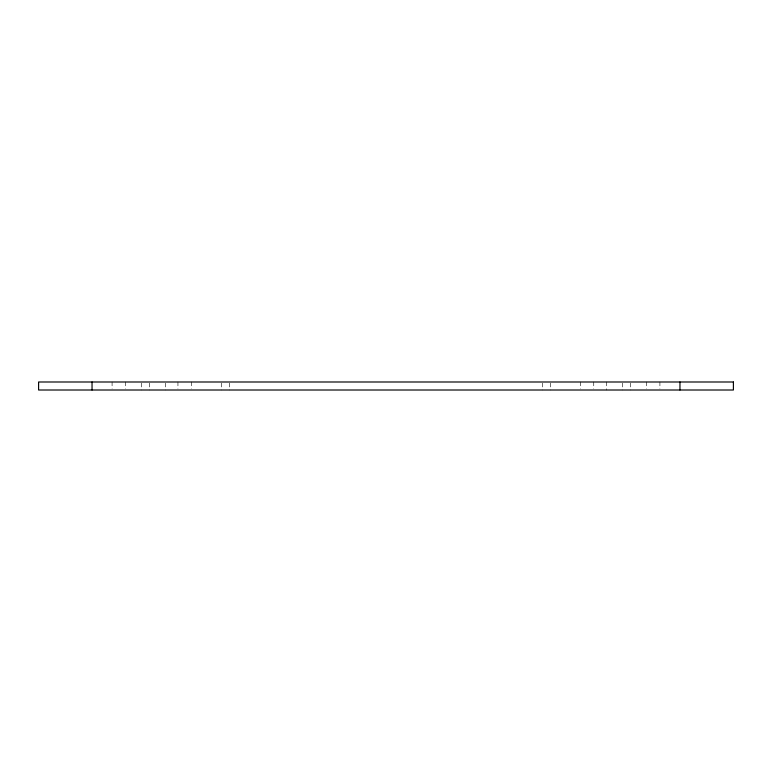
<?xml version="1.0" encoding="UTF-8"?>
<svg xmlns="http://www.w3.org/2000/svg" width="772" height="772" viewBox="0 0 772 772"><rect width="100%" height="100%" fill="white"/><g stroke="black" fill="none" stroke-linecap="round" stroke-linejoin="round"><path stroke-width="0.58" stroke-dasharray="3.86 2.9" d="M659.915 381.995L659.915 388.866M646.55 381.995L646.55 388.866M630.512 383.134L630.512 390.005M622.502 383.134L622.502 390.005M606.464 381.995L606.464 390.005M593.736 381.995L593.736 388.866M580.37 381.995L580.37 388.866M550.349 383.134L550.349 390.005M542.33 383.134L542.33 390.005M229.67 383.134L229.67 390.005M221.651 383.134L221.651 390.005M191.311 381.995L191.311 388.866M177.946 381.995L177.946 388.866M165.536 383.134L165.536 390.005M149.498 383.134L149.498 390.005M141.488 383.134L141.488 390.005M125.45 381.995L125.45 388.866M112.085 381.995L112.085 388.866"/><path stroke-width="1.16" d="M679.958 381.995L679.958 390.005M92.042 381.995L92.042 390.005M733.4 381.995L38.6 381.995L38.6 390.005L733.4 390.005L733.4 381.995"/></g></svg>
